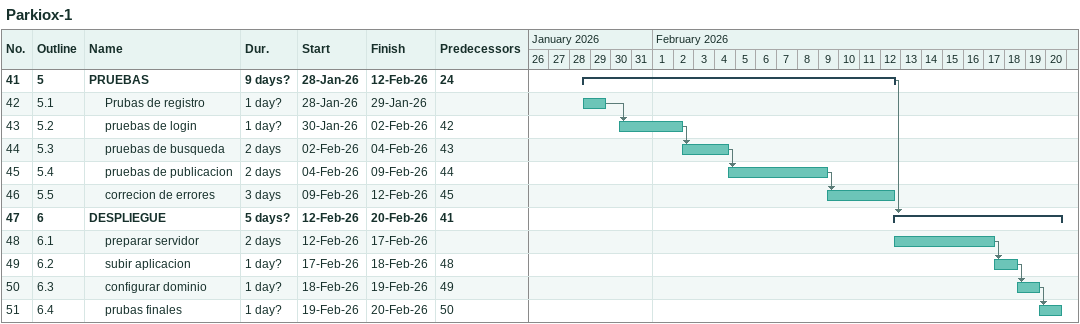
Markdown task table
Parkiox-1

| ID | WBS | Task | Duration | Start | Finish | Predecessors |
|---|---|---|---|---|---|---|
| 41 | 5 | **PRUEBAS** | 9d? | 2026-01-28 | 2026-02-12 | 24 |
| 42 | 5.1 | Prubas de registro | 1d? | 2026-01-28 | 2026-01-29 |  |
| 43 | 5.2 | pruebas de login | 1d? | 2026-01-30 | 2026-02-02 | 42 |
| 44 | 5.3 | pruebas de busqueda | 2d | 2026-02-02 | 2026-02-04 | 43 |
| 45 | 5.4 | pruebas de publicacion | 2d | 2026-02-04 | 2026-02-09 | 44 |
| 46 | 5.5 | correcion de errores | 3d | 2026-02-09 | 2026-02-12 | 45 |
| 47 | 6 | **DESPLIEGUE** | 5d? | 2026-02-12 | 2026-02-20 | 41 |
| 48 | 6.1 | preparar servidor | 2d | 2026-02-12 | 2026-02-17 |  |
| 49 | 6.2 | subir aplicacion | 1d? | 2026-02-17 | 2026-02-18 | 48 |
| 50 | 6.3 | configurar dominio | 1d? | 2026-02-18 | 2026-02-19 | 49 |
| 51 | 6.4 | prubas finales | 1d? | 2026-02-19 | 2026-02-20 | 50 |
